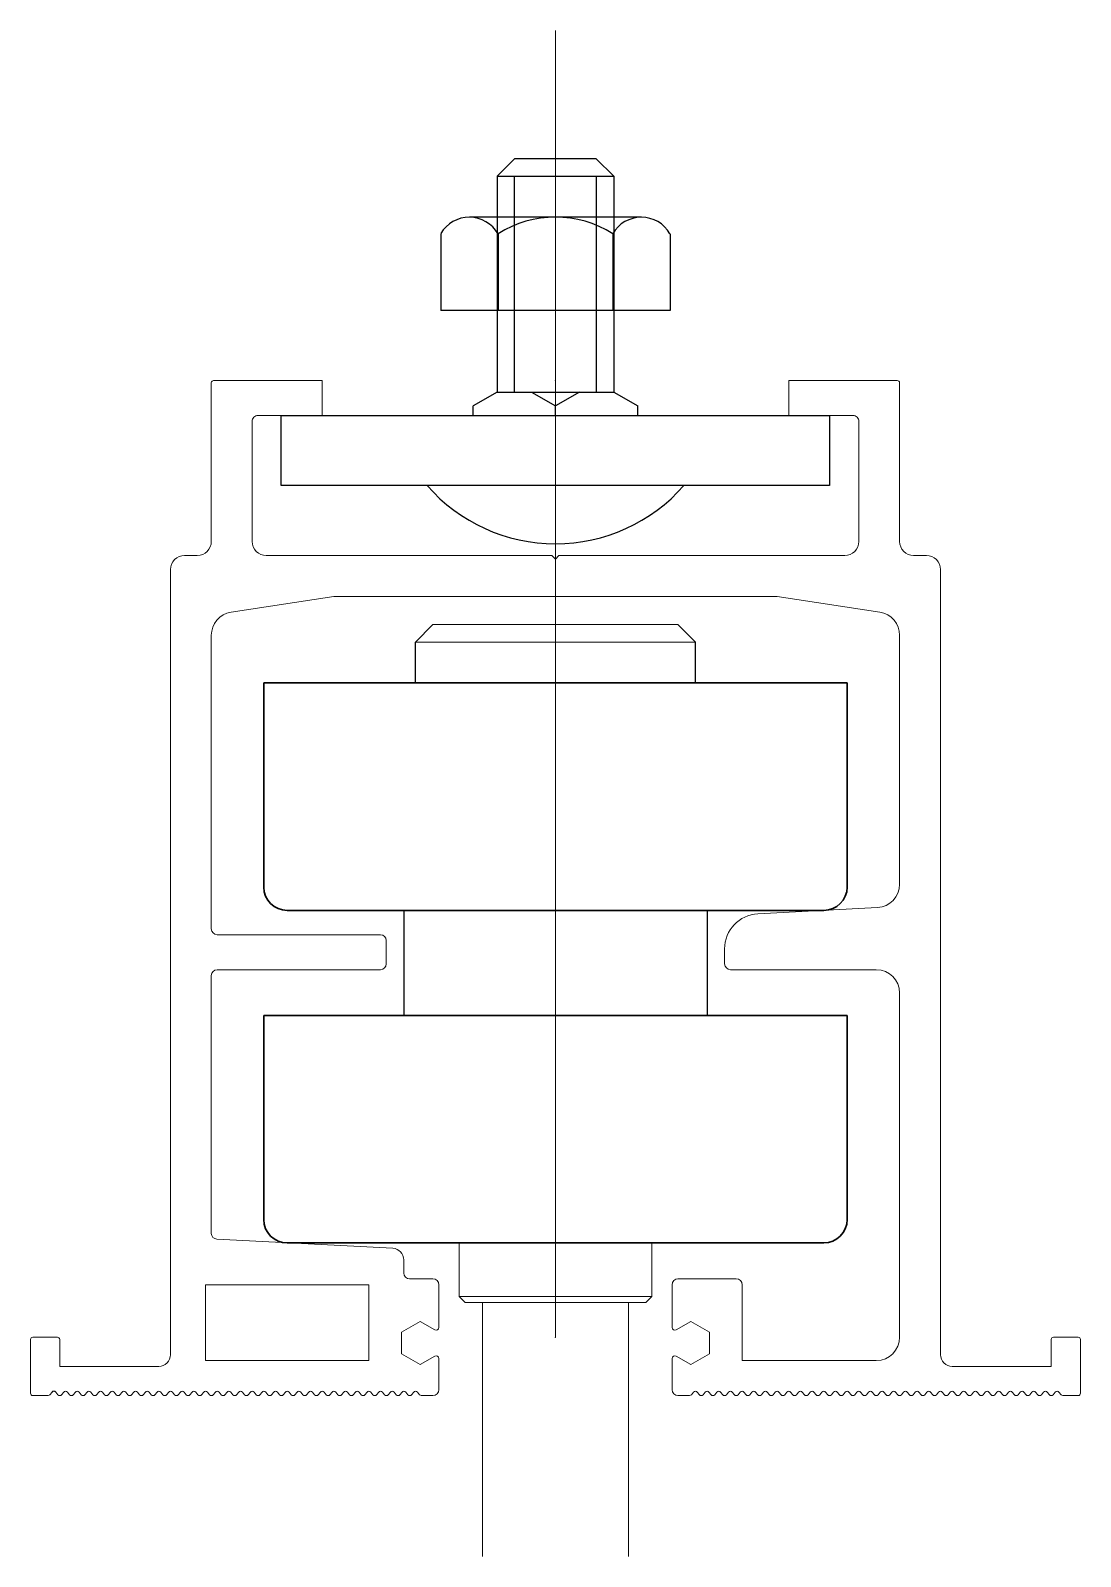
# Model space of a CAD drawing. Header units: inches. Extents: x 0 to 357596, y -35 to 212559.
# Drawn here: x 29573.85 to 29577.4, y 64910.4 to 64915.55 of the extents above; entities that cross this region are included whole.
import ezdxf

# ---------------------------------------------------------------- set-up
doc = ezdxf.new("R2010")
doc.units = ezdxf.units.IN
doc.header["$LTSCALE"] = 10
doc.header["$MEASUREMENT"] = 0

# ---------------------------------------------------------------- blocks, each defined once
blk = doc.blocks.new('PARTION_RAIL_TYPE_SIDE_VIEW')
at = {"color": 1, "linetype": 'ByBlock', "lineweight": 15}
blk.add_line((0, -82), (0, 30), dxfattribs=at)
at = {"color": 0, "linetype": 'ByBlock'}
for p, q in [((-5.01, 17.51), (-3.51, 19.01)), ((3.49, 19.01), (-3.51, 19.01)), ((3.49, 19.01), (4.99, 17.51)), ((-5.01, 17.51), (4.99, 17.51)), ((-5, 17.51), (-5, 16)), ((-5, 17.51), (-5, -1)), ((-3.5, -1), (-3.5, 17.51)), ((-3.5, 16), (-3.5, 17.51)), ((3.5, 17.51), (3.5, 16)), ((3.5, 17.51), (3.5, -1)), ((5, 17.51), (5, 16)), ((5, 17.51), (5, -1)), ((7.36, 14), (-7.38, 14)), ((-9.82, 12.58), (-9.82, 6)), ((-4.91, 12.58), (-4.91, 6)), ((4.91, 12.58), (4.91, 6)), ((9.82, 12.58), (9.82, 6)), ((9.82, 6), (-9.82, 6)), ((-5, -1), (-7.05, -2.18)), ((-5, -1), (5, -1)), ((-2.05, -1), (0, -2.18)), ((2.05, -1), (0, -2.18)), ((5, -1), (7.05, -2.18)), ((-7.05, -3), (-7.05, -2.18)), ((0, -3), (0, -2.18)), ((7.05, -3), (7.05, -2.18)), ((-12, -25.92), (-12, -22.42)), ((12, -25.92), (12, -22.42)), ((-13, -45.42), (-13, -54.42)), ((13, -45.42), (13, -54.42))]:
    blk.add_line(p, q, dxfattribs=at)
at = {"color": 0, "linetype": 'ByBlock', "lineweight": 15}
for p, q in [((-19, -18.5), (-27.81, -19.86)), ((-19, -18.5), (19, -18.5)), ((19, -18.5), (27.81, -19.86)), ((-10.5, -20.92), (-12, -22.42)), ((0, -20.92), (-10.5, -20.92)), ((10.5, -20.92), (0, -20.92)), ((10.5, -20.92), (12, -22.42)), ((-29.5, -21.84), (-29.5, -47)), ((29.5, -21.84), (29.5, -43.18)), ((0, -22.42), (-12, -22.42)), ((12, -22.42), (0, -22.42)), ((17.34, -45.72), (27.6, -45.18)), ((-15, -47.5), (-29, -47.5)), ((-14.5, -48), (-14.5, -50)), ((14.5, -48.71), (14.5, -50)), ((-29.5, -51), (-29.5, -73.1)), ((-15, -50.5), (-29, -50.5)), ((15, -50.5), (27.5, -50.5)), ((29.5, -52.5), (29.5, -82)), ((-29.03, -73.59), (-13.94, -74.38)), ((-8.25, -73.92), (-8.25, -78.52)), ((8.25, -73.92), (8.25, -78.52)), ((-13, -76.5), (-13, -75.38)), ((-10.5, -77), (-12.5, -77)), ((10.5, -77), (15.5, -77)), ((-30, -77.5), (-16, -77.5)), ((-30, -84), (-30, -77.5)), ((-16, -77.5), (-16, -84)), ((-10, -77.5), (-10, -81.18)), ((10, -77.5), (10, -81.18)), ((16, -84), (16, -77.5)), ((-7.75, -79.02), (-8.25, -78.52)), ((8.25, -78.52), (-8.25, -78.52)), ((-7.75, -79.02), (0, -79.02)), ((-6.25, -100.8), (-6.25, -79.02)), ((7.75, -79.02), (0, -79.02)), ((6.25, -100.8), (6.25, -79.02)), ((7.75, -79.02), (8.25, -78.52)), ((-11.6, -80.65), (-13.2, -81.58)), ((-10.34, -81.38), (-11.6, -80.65)), ((10.34, -81.38), (11.6, -80.65)), ((11.6, -80.65), (13.2, -81.58)), ((-13.2, -81.58), (-13.2, -83.43)), ((13.2, -81.58), (13.2, -83.43)), ((-13.2, -83.43), (-11.6, -84.35)), ((-11.6, -84.35), (-10.34, -83.62)), ((11.6, -84.35), (10.34, -83.62)), ((13.2, -83.43), (11.6, -84.35)), ((-16, -84), (-30, -84)), ((-10, -86.5), (-10, -83.82)), ((10, -83.82), (10, -86.5)), ((27.5, -84), (16, -84)), ((-43.34, -86.93), (-43.15, -86.7))]:
    blk.add_line(p, q, dxfattribs=at)
at = {"color": 0, "linetype": 'ByBlock', "lineweight": 30}
for p, q in [((-25, -25.92), (-25, -43.42)), ((-25, -25.92), (25, -25.92)), ((25, -43.42), (25, -25.92)), ((-23, -45.42), (23, -45.42)), ((-25, -54.42), (-25, -71.92)), ((-25, -54.42), (25, -54.42)), ((25, -71.92), (25, -54.42)), ((-23, -73.92), (23, -73.92))]:
    blk.add_line(p, q, dxfattribs=at)
at = {"color": 0, "linetype": 'ByBlock', "lineweight": 15}
for points in [[(-33, -83.5), (-33, -16.2, -0.414214), (-31.8, -15), (-30.7, -15, 0.414999), (-29.5, -13.8), (-29.5, -0.2, -0.414214), (-29.3, 0), (-20, 0), (-20, -3), (-25.5, -3, 0.414214), (-26, -3.5), (-26, -13.8, 0.414214), (-24.8, -15), (-0.3, -15), (0, -15.3), (0.3, -15), (24.8, -15, 0.414214), (26, -13.8), (26, -3.5, 0.414214), (25.5, -3), (20, -3), (20, 0), (29.3, 0, -0.414214), (29.5, -0.2), (29.5, -13.8, 0.414999), (30.7, -15), (31.8, -15, -0.414214), (33, -16.2), (33, -83.5)], [(-10.5, -87), (-11.5, -87, -0.226384), (-11.65, -86.93), (-11.84, -86.7, 0.477226), (-12.15, -86.7), (-12.34, -86.93, -0.477226), (-12.65, -86.93), (-12.84, -86.7, 0.477226), (-13.15, -86.7), (-13.34, -86.93, -0.477226), (-13.65, -86.93), (-13.84, -86.7, 0.477226), (-14.15, -86.7), (-14.34, -86.93, -0.477226), (-14.65, -86.93), (-14.84, -86.7, 0.477226), (-15.15, -86.7), (-15.34, -86.93, -0.477226), (-15.65, -86.93), (-15.84, -86.7, 0.477226), (-16.15, -86.7), (-16.34, -86.93, -0.477226), (-16.65, -86.93), (-16.84, -86.7, 0.477226), (-17.15, -86.7), (-17.34, -86.93, -0.477226), (-17.65, -86.93), (-17.84, -86.7, 0.477226), (-18.15, -86.7), (-18.34, -86.93, -0.477226), (-18.65, -86.93), (-18.84, -86.7, 0.477226), (-19.15, -86.7), (-19.34, -86.93, -0.477226), (-19.65, -86.93), (-19.84, -86.7, 0.477226), (-20.15, -86.7), (-20.34, -86.93, -0.477226), (-20.65, -86.93), (-20.84, -86.7, 0.477226), (-21.15, -86.7), (-21.34, -86.93, -0.477226), (-21.65, -86.93), (-21.84, -86.7, 0.477226), (-22.15, -86.7), (-22.34, -86.93, -0.477226), (-22.65, -86.93), (-22.84, -86.7, 0.477226), (-23.15, -86.7), (-23.34, -86.93, -0.477226), (-23.65, -86.93), (-23.84, -86.7, 0.477226), (-24.15, -86.7), (-24.34, -86.93, -0.477226), (-24.65, -86.93), (-24.84, -86.7, 0.477226), (-25.15, -86.7), (-25.34, -86.93, -0.477226), (-25.65, -86.93), (-25.84, -86.7, 0.477226), (-26.15, -86.7), (-26.34, -86.93, -0.477226), (-26.65, -86.93), (-26.84, -86.7, 0.477226), (-27.15, -86.7), (-27.34, -86.93, -0.477226), (-27.65, -86.93), (-27.84, -86.7, 0.477226), (-28.15, -86.7), (-28.34, -86.93, -0.477226), (-28.65, -86.93), (-28.84, -86.7, 0.477226), (-29.15, -86.7), (-29.34, -86.93, -0.477226), (-29.65, -86.93), (-29.84, -86.7, 0.477226), (-30.15, -86.7), (-30.34, -86.93, -0.477226), (-30.65, -86.93), (-30.84, -86.7, 0.477226), (-31.15, -86.7), (-31.34, -86.93, -0.477226), (-31.65, -86.93), (-31.84, -86.7, 0.477226), (-32.15, -86.7), (-32.34, -86.93, -0.477226), (-32.65, -86.93), (-32.84, -86.7, 0.477226), (-33.15, -86.7), (-33.34, -86.93, -0.477226), (-33.65, -86.93), (-33.84, -86.7, 0.477226), (-34.15, -86.7), (-34.34, -86.93, -0.477226), (-34.65, -86.93), (-34.84, -86.7, 0.477226), (-35.15, -86.7), (-35.34, -86.93, -0.477226), (-35.65, -86.93), (-35.84, -86.7, 0.477226), (-36.15, -86.7), (-36.34, -86.93, -0.477226), (-36.65, -86.93), (-36.84, -86.7, 0.477226), (-37.15, -86.7), (-37.34, -86.93, -0.477226), (-37.65, -86.93), (-37.84, -86.7, 0.477226), (-38.15, -86.7), (-38.34, -86.93, -0.477226), (-38.65, -86.93), (-38.84, -86.7, 0.477226), (-39.15, -86.7), (-39.34, -86.93, -0.477226), (-39.65, -86.93), (-39.84, -86.7, 0.477226), (-40.15, -86.7), (-40.34, -86.93, -0.477226), (-40.65, -86.93), (-40.84, -86.7, 0.477226), (-41.15, -86.7), (-41.34, -86.93, -0.477226), (-41.65, -86.93), (-41.84, -86.7, 0.477226), (-42.15, -86.7), (-42.34, -86.93, -0.477226), (-42.65, -86.93), (-42.84, -86.7, 0.477226), (-43.15, -86.7), (-43.34, -86.93, -0.226384), (-43.5, -87), (-44.8, -87, -0.414214), (-45, -86.8), (-45, -82.2, -0.414214), (-44.8, -82), (-42.7, -82, -0.414214), (-42.5, -82.2), (-42.5, -84.5), (-34, -84.5, 0.414214), (-33, -83.5)], [(10.5, -87), (11.5, -87, 0.226384), (11.65, -86.93), (11.84, -86.7, -0.477226), (12.15, -86.7), (12.34, -86.93, 0.477226), (12.65, -86.93), (12.84, -86.7, -0.477226), (13.15, -86.7), (13.34, -86.93, 0.477226), (13.65, -86.93), (13.84, -86.7, -0.477226), (14.15, -86.7), (14.34, -86.93, 0.477226), (14.65, -86.93), (14.84, -86.7, -0.477226), (15.15, -86.7), (15.34, -86.93, 0.477226), (15.65, -86.93), (15.84, -86.7, -0.477226), (16.15, -86.7), (16.34, -86.93, 0.477226), (16.65, -86.93), (16.84, -86.7, -0.477226), (17.15, -86.7), (17.34, -86.93, 0.477226), (17.65, -86.93), (17.84, -86.7, -0.477226), (18.15, -86.7), (18.34, -86.93, 0.477226), (18.65, -86.93), (18.84, -86.7, -0.477226), (19.15, -86.7), (19.34, -86.93, 0.477226), (19.65, -86.93), (19.84, -86.7, -0.477226), (20.15, -86.7), (20.34, -86.93, 0.477226), (20.65, -86.93), (20.84, -86.7, -0.477226), (21.15, -86.7), (21.34, -86.93, 0.477226), (21.65, -86.93), (21.84, -86.7, -0.477226), (22.15, -86.7), (22.34, -86.93, 0.477226), (22.65, -86.93), (22.84, -86.7, -0.477226), (23.15, -86.7), (23.34, -86.93, 0.477226), (23.65, -86.93), (23.84, -86.7, -0.477226), (24.15, -86.7), (24.34, -86.93, 0.477226), (24.65, -86.93), (24.84, -86.7, -0.477226), (25.15, -86.7), (25.34, -86.93, 0.477226), (25.65, -86.93), (25.84, -86.7, -0.477226), (26.15, -86.7), (26.34, -86.93, 0.477226), (26.65, -86.93), (26.84, -86.7, -0.477226), (27.15, -86.7), (27.34, -86.93, 0.477226), (27.65, -86.93), (27.84, -86.7, -0.477226), (28.15, -86.7), (28.34, -86.93, 0.477226), (28.65, -86.93), (28.84, -86.7, -0.477226), (29.15, -86.7), (29.34, -86.93, 0.477226), (29.65, -86.93), (29.84, -86.7, -0.477226), (30.15, -86.7), (30.34, -86.93, 0.477226), (30.65, -86.93), (30.84, -86.7, -0.477226), (31.15, -86.7), (31.34, -86.93, 0.477226), (31.65, -86.93), (31.84, -86.7, -0.477226), (32.15, -86.7), (32.34, -86.93, 0.477226), (32.65, -86.93), (32.84, -86.7, -0.477226), (33.15, -86.7), (33.34, -86.93, 0.477226), (33.65, -86.93), (33.84, -86.7, -0.477226), (34.15, -86.7), (34.34, -86.93, 0.477226), (34.65, -86.93), (34.84, -86.7, -0.477226), (35.15, -86.7), (35.34, -86.93, 0.477226), (35.65, -86.93), (35.84, -86.7, -0.477226), (36.15, -86.7), (36.34, -86.93, 0.477226), (36.65, -86.93), (36.84, -86.7, -0.477226), (37.15, -86.7), (37.34, -86.93, 0.477226), (37.65, -86.93), (37.84, -86.7, -0.477226), (38.15, -86.7), (38.34, -86.93, 0.477226), (38.65, -86.93), (38.84, -86.7, -0.477226), (39.15, -86.7), (39.34, -86.93, 0.477226), (39.65, -86.93), (39.84, -86.7, -0.477226), (40.15, -86.7), (40.34, -86.93, 0.477226), (40.65, -86.93), (40.84, -86.7, -0.477226), (41.15, -86.7), (41.34, -86.93, 0.477226), (41.65, -86.93), (41.84, -86.7, -0.477226), (42.15, -86.7), (42.34, -86.93, 0.477226), (42.65, -86.93), (42.84, -86.7, -0.477226), (43.15, -86.7), (43.34, -86.93, 0.226384), (43.5, -87), (44.8, -87, 0.414214), (45, -86.8), (45, -82.2, 0.414214), (44.8, -82), (42.7, -82, 0.414214), (42.5, -82.2), (42.5, -84.5), (34, -84.5, -0.414214), (33, -83.5)]]:
    blk.add_lwpolyline(points, format="xyb", dxfattribs=at)
at = {"color": 0, "linetype": 'ByBlock'}
blk.add_lwpolyline([(-23.5, -9), (-23.5, -3), (23.5, -3), (23.5, -9)], close=True, dxfattribs=at)
for centre, radius, start, end in [((-7.38, 11.17), 2.83, 29.8172, 149.8269), ((0, 4.79), 9.21, 57.7935, 122.2065), ((7.36, 11.17), 2.83, 29.9951, 150.0048), ((0, 0.6), 14.6, 221.1121, 318.8879)]:
    blk.add_arc(centre, radius, start, end, dxfattribs=at)
at = {"color": 0, "linetype": 'ByBlock', "lineweight": 15}
for centre, radius, start, end in [((-27.5, -21.84), 2, 98.8, 180), ((27.5, -21.84), 2, 0, 81.2), ((27.5, -43.18), 2, 273, 0), ((17.5, -48.71), 3, 93, 180), ((-29, -47), 0.5, 180, 270), ((-15, -48), 0.5, 0, 90), ((-29, -51), 0.5, 90, 180), ((-15, -50), 0.5, 270, 0), ((15, -50), 0.5, 180, 270), ((27.5, -52.5), 2, 360, 90), ((-29, -73.1), 0.5, 180, 267), ((-14, -75.38), 1, 0, 87), ((-12.5, -76.5), 0.5, 180, 270), ((-10.5, -77.5), 0.5, 360, 90), ((10.5, -77.5), 0.5, 90, 180), ((15.5, -77.5), 0.5, 0, 90), ((-10.23, -81.18), 0.229, 240, 360), ((10.23, -81.18), 0.229, 180, 300), ((27.5, -82), 2, 270, 360), ((-10.23, -83.82), 0.229, 0, 120), ((10.23, -83.82), 0.229, 60, 180), ((-43, -86.82), 0.2, 38.9767, 141.0233), ((-10.5, -86.5), 0.5, 270, 0), ((10.5, -86.5), 0.5, 180, 270)]:
    blk.add_arc(centre, radius, start, end, dxfattribs=at)
at = {"color": 0, "linetype": 'ByBlock', "lineweight": 30}
for centre, start, end in [((-23, -43.42), 180, 270), ((23, -43.42), 270, 0), ((-23, -71.92), 180, 270), ((23, -71.92), 270, 0)]:
    blk.add_arc(centre, 2, start, end, dxfattribs=at)
at = {"color": 1, "linetype": 'ByBlock', "lineweight": 15}
for p in [(0, 0), (0, -82)]:
    blk.add_point(p, dxfattribs=at)

msp = doc.modelspace()

# ---------------------------------------------------------------- block references
at = {"xscale": 0.03937007874015748, "yscale": 0.03937007874015748, "zscale": 0.03937007874015748}
msp.add_blockref('PARTION_RAIL_TYPE_SIDE_VIEW', (29575.6265, 64914.3655), dxfattribs=at)

doc.saveas('drawing.dxf')
